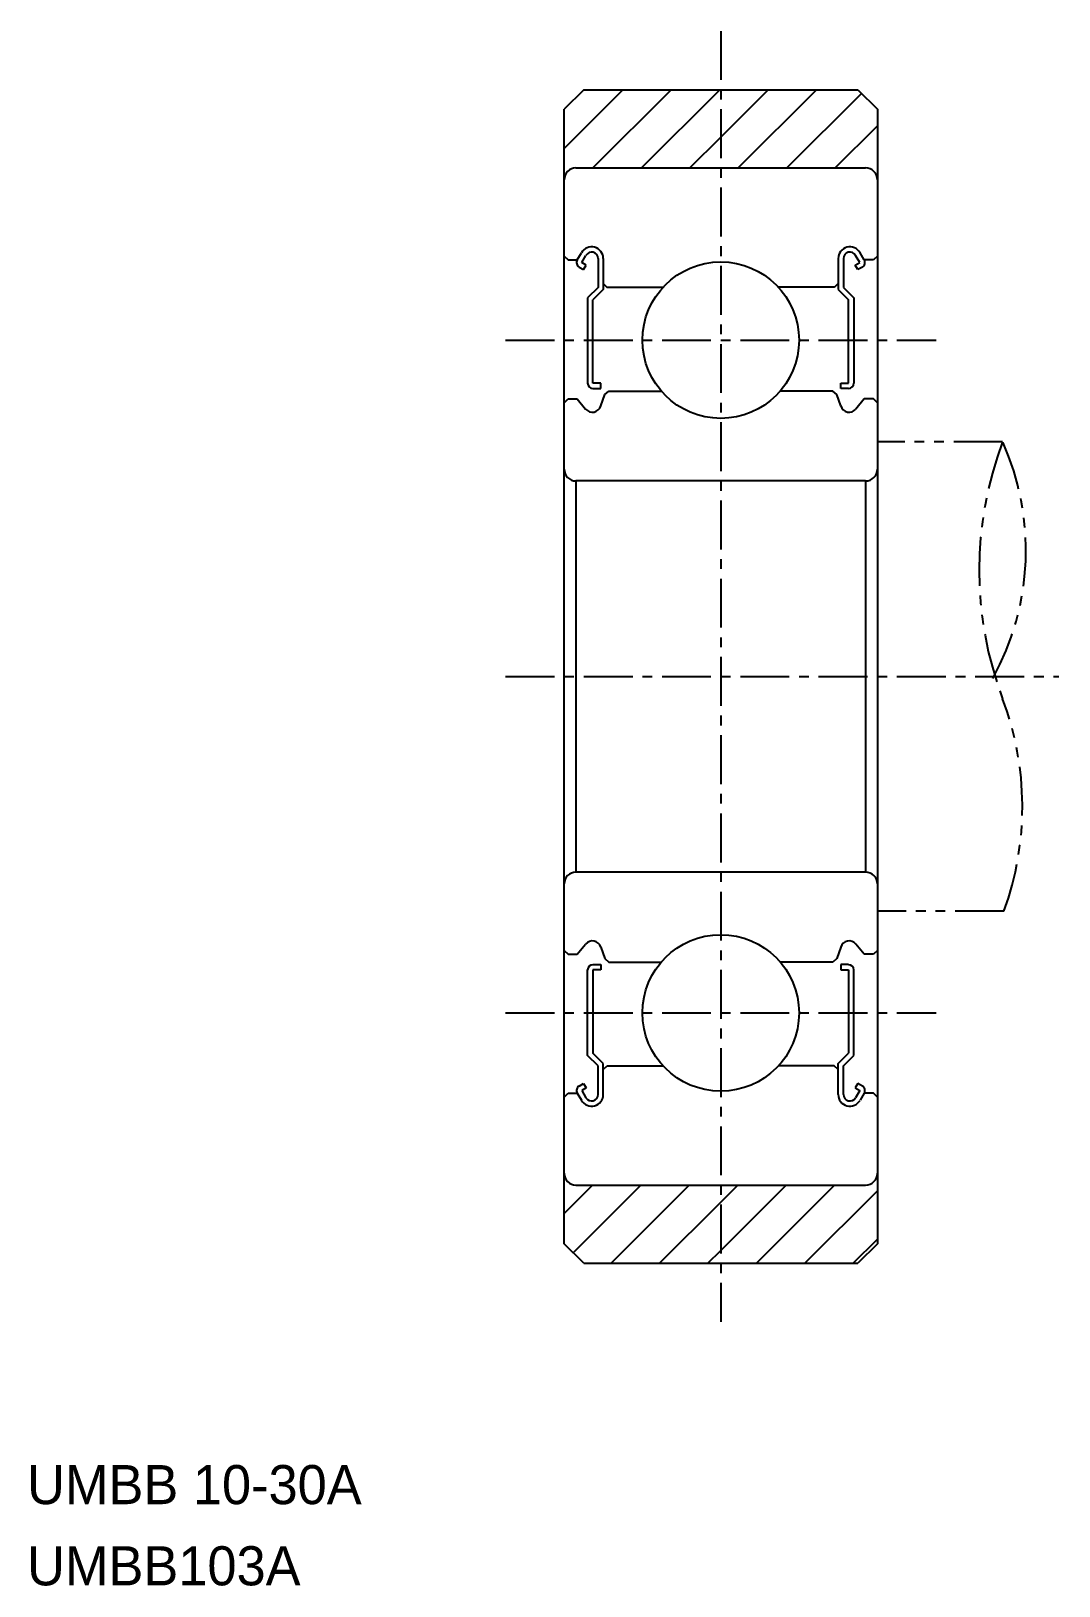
# Model space of a CAD drawing. Extents: x 31.8 to 58.1, y -15.6 to 24.1.
import ezdxf

# ---------------------------------------------------------------- set-up
doc = ezdxf.new("R2010")
doc.units = 0
doc.linetypes.add('CENTER', pattern=[2, 1.25, -0.25, 0.25, -0.25])
doc.linetypes.add('PHANTOM', pattern=[2.5, 1.25, -0.25, 0.25, -0.25, 0.25, -0.25])
doc.layers.get('0').update_dxf_attribs({"linetype": 'CONTINUOUS'})
doc.layers.add('CENTER', color=1, linetype='CENTER')

# ---------------------------------------------------------------- blocks, each defined once
blk = doc.blocks.new('*X2')
at = {"color": 0, "linetype": 'CONTINUOUS'}
for p, q in [((45.465, 21.104), (46.963, 22.603)), ((46.201, 20.603), (48.201, 22.603)), ((47.438, 20.603), (49.438, 22.603)), ((49.465, 21.392), (50.676, 22.603)), ((49.913, 20.603), (51.913, 22.603)), ((51.151, 20.603), (53.058, 22.51)), ((52.388, 20.603), (53.465, 21.679)), ((48.676, 20.603), (49.465, 21.392)), ((53.441, 20.418), (53.465, 20.442)), ((45.465, -6.12), (46.187, -5.397)), ((45.695, -7.127), (47.424, -5.397)), ((46.662, -7.397), (48.662, -5.397)), ((49.465, -7.07), (51.137, -5.397)), ((49.465, -5.832), (49.899, -5.397)), ((50.374, -7.397), (52.374, -5.397)), ((51.612, -7.397), (53.465, -5.544)), ((47.899, -7.397), (49.465, -5.832)), ((49.137, -7.397), (49.465, -7.07)), ((52.849, -7.397), (53.465, -6.782))]:
    blk.add_line(p, q, dxfattribs=at)

msp = doc.modelspace()

# ---------------------------------------------------------------- linework, layer by layer
at = {"color": 7, "linetype": 'CONTINUOUS'}
for p, q in [((45.965, 22.603), (45.465, 22.103)), ((45.965, 22.603), (52.965, 22.603)), ((52.965, 22.603), (53.465, 22.103)), ((45.465, -6.897), (45.465, 22.103)), ((53.465, 22.103), (53.465, -6.897)), ((45.765, 20.603), (53.165, 20.603)), ((47.615, 20.603), (47.615, 20.603)), ((49.465, 20.603), (49.465, 20.603)), ((45.465, 18.352), (45.565, 18.252)), ((45.798, 18.252), (45.907, 18.436)), ((45.913, 18.186), (46.022, 18.37)), ((46.331, 18.287), (46.331, 17.552)), ((46.465, 18.287), (46.465, 17.497)), ((52.465, 18.287), (52.465, 17.497)), ((52.598, 18.287), (52.598, 17.552)), ((53.016, 18.186), (52.907, 18.37)), ((53.131, 18.252), (53.023, 18.436)), ((53.465, 18.352), (53.365, 18.252)), ((45.565, 18.252), (45.798, 18.252)), ((45.847, 18.07), (45.962, 18.004)), ((46.029, 18.119), (45.913, 18.186)), ((45.962, 18.004), (46.029, 18.119)), ((52.9, 18.119), (53.016, 18.186)), ((52.967, 18.004), (52.9, 18.119)), ((53.083, 18.07), (52.967, 18.004)), ((53.365, 18.252), (53.131, 18.252)), ((46.331, 17.552), (46.065, 17.286)), ((46.465, 17.497), (46.198, 17.231)), ((46.465, 17.652), (46.565, 17.552)), ((46.565, 17.553), (47.989, 17.553)), ((52.365, 17.553), (50.94, 17.553)), ((52.465, 17.652), (52.365, 17.552)), ((52.465, 17.497), (52.731, 17.231)), ((52.598, 17.552), (52.865, 17.286)), ((46.065, 17.286), (46.065, 15.101)), ((46.198, 15.101), (46.198, 17.231)), ((52.731, 15.101), (52.731, 17.231)), ((52.865, 17.286), (52.865, 15.101)), ((46.398, 15.101), (46.198, 15.101)), ((46.198, 14.967), (46.398, 14.967)), ((46.398, 14.967), (46.398, 15.101)), ((46.398, 14.519), (46.503, 14.809)), ((46.503, 14.809), (46.603, 14.902)), ((46.603, 14.902), (47.945, 14.902)), ((52.326, 14.902), (50.985, 14.902)), ((52.426, 14.809), (52.326, 14.902)), ((52.531, 14.519), (52.426, 14.809)), ((52.531, 14.967), (52.531, 15.101)), ((52.531, 15.101), (52.731, 15.101)), ((52.731, 14.967), (52.531, 14.967)), ((45.465, 14.603), (45.565, 14.703)), ((45.565, 14.702), (45.798, 14.702)), ((45.798, 14.702), (46.013, 14.44)), ((53.131, 14.702), (52.917, 14.44)), ((53.365, 14.702), (53.131, 14.702)), ((53.465, 14.603), (53.365, 14.703)), ((45.765, 12.603), (45.765, 2.603)), ((53.165, 12.603), (45.765, 12.603)), ((53.165, 12.603), (53.165, 2.603)), ((53.165, 2.603), (45.765, 2.603)), ((45.465, 0.602), (45.565, 0.502)), ((45.565, 0.503), (45.798, 0.503)), ((45.798, 0.503), (46.013, 0.765)), ((46.398, 0.686), (46.503, 0.396)), ((52.531, 0.686), (52.426, 0.396)), ((53.131, 0.503), (52.917, 0.765)), ((53.365, 0.503), (53.131, 0.503)), ((53.465, 0.602), (53.365, 0.502)), ((46.065, -2.081), (46.065, 0.104)), ((46.198, 0.238), (46.398, 0.238)), ((46.398, 0.104), (46.198, 0.104)), ((46.198, 0.104), (46.198, -2.026)), ((46.398, 0.238), (46.398, 0.104)), ((46.503, 0.396), (46.603, 0.303)), ((46.603, 0.303), (47.945, 0.303)), ((52.326, 0.303), (50.985, 0.303)), ((52.426, 0.396), (52.326, 0.303)), ((52.531, 0.238), (52.531, 0.104)), ((52.731, 0.238), (52.531, 0.238)), ((52.531, 0.104), (52.731, 0.104)), ((52.731, 0.104), (52.731, -2.026)), ((52.865, -2.081), (52.865, 0.104)), ((46.331, -2.347), (46.065, -2.081)), ((46.465, -2.292), (46.198, -2.026)), ((46.331, -3.082), (46.331, -2.347)), ((46.465, -3.082), (46.465, -2.292)), ((46.465, -2.447), (46.565, -2.347)), ((46.565, -2.347), (47.989, -2.347)), ((52.365, -2.347), (50.94, -2.347)), ((52.465, -2.447), (52.365, -2.347)), ((52.465, -2.292), (52.731, -2.026)), ((52.465, -3.082), (52.465, -2.292)), ((52.598, -2.347), (52.865, -2.081)), ((52.598, -3.082), (52.598, -2.347)), ((45.465, -3.147), (45.565, -3.047)), ((45.565, -3.047), (45.798, -3.047)), ((45.798, -3.047), (45.907, -3.231)), ((45.847, -2.865), (45.962, -2.799)), ((46.029, -2.914), (45.913, -2.981)), ((45.913, -2.981), (46.022, -3.165)), ((45.962, -2.799), (46.029, -2.914)), ((52.967, -2.799), (52.9, -2.914)), ((52.9, -2.914), (53.016, -2.981)), ((53.016, -2.981), (52.907, -3.165)), ((53.083, -2.865), (52.967, -2.799)), ((53.131, -3.047), (53.023, -3.231)), ((53.365, -3.047), (53.131, -3.047)), ((53.465, -3.147), (53.365, -3.047)), ((45.765, -5.397), (53.165, -5.397)), ((45.965, -7.397), (45.465, -6.897)), ((53.465, -6.897), (52.965, -7.397)), ((45.965, -7.397), (52.965, -7.397))]:
    msp.add_line(p, q, dxfattribs=at)
at = {"color": 3, "linetype": 'PHANTOM'}
for p, q in [((56.665, 13.603), (53.465, 13.603)), ((56.7, 1.603), (53.465, 1.603))]:
    msp.add_line(p, q, dxfattribs=at)
at = {"color": 7, "linetype": 'CONTINUOUS'}
for centre in [(49.465, 16.202), (49.465, -0.997)]:
    msp.add_circle(centre, 2, dxfattribs=at)
for centre, radius, start, end in [((45.765, 20.303), 0.3, 90, 180), ((53.165, 20.303), 0.3, 0, 90), ((46.166, 18.287), 0.299, 0, 150.0002), ((46.166, 18.287), 0.166, 0, 150.0044), ((52.764, 18.287), 0.299, 29.9998, 180), ((52.764, 18.287), 0.166, 29.9956, 180), ((45.913, 18.186), 0.133, 149.9969, 240.0013), ((53.016, 18.186), 0.133, 299.9987, 30.0031), ((46.198, 15.101), 0.133, 180, 270), ((52.731, 15.101), 0.133, 270, 360), ((46.184, 14.584), 0.224, 220.001, 343.1517), ((52.745, 14.584), 0.224, 196.8483, 319.999), ((45.765, 12.903), 0.3, 180, 270), ((53.165, 12.903), 0.3, 270, 0), ((45.765, 2.303), 0.3, 90, 180), ((53.165, 2.303), 0.3, 0, 90), ((46.184, 0.621), 0.224, 16.8483, 139.999), ((52.745, 0.621), 0.224, 40.001, 163.1517), ((46.198, 0.104), 0.133, 90, 179.9999), ((52.731, 0.104), 0.133, 0, 90), ((45.913, -2.981), 0.133, 119.9987, 210.0031), ((46.166, -3.082), 0.299, 209.9998, 0), ((46.166, -3.082), 0.166, 209.9956, 0), ((52.764, -3.082), 0.299, 180, 330.0002), ((52.764, -3.082), 0.166, 180, 330.0044), ((53.016, -2.981), 0.133, 329.9969, 60.0013), ((45.765, -5.097), 0.3, 180, 270), ((53.165, -5.097), 0.3, 270, 0)]:
    msp.add_arc(centre, radius, start, end, dxfattribs=at)
at = {"color": 3, "linetype": 'PHANTOM'}
for centre, radius, start, end in [((65.372, 10.319), 9.306, 159.3366, 200.6634), ((50.506, 10.831), 6.754, 330.9816, 24.2316), ((49.369, 4.271), 7.801, 340.0002, 20.7519)]:
    msp.add_arc(centre, radius, start, end, dxfattribs=at)
at = {"layer": 'CENTER', "color": 1, "linetype": 'CENTER'}
for p, q in [((49.465, 24.103), (49.465, -8.897)), ((43.965, 16.202), (54.965, 16.202)), ((43.965, 7.603), (58.102, 7.603)), ((43.965, -0.997), (54.965, -0.997))]:
    msp.add_line(p, q, dxfattribs=at)

# ---------------------------------------------------------------- block references
at = {"color": 3, "linetype": 'CONTINUOUS'}
msp.add_blockref('*X2', (0, 0), dxfattribs=at)

# ---------------------------------------------------------------- texts
at = {"color": 7, "linetype": 'CONTINUOUS'}
for s, p in [('UMBB 10-30A', (31.745, -13.555)), ('UMBB103A', (31.745, -15.63))]:
    msp.add_text(s, height=1, dxfattribs=at).set_placement(p)

doc.saveas('drawing.dxf')
